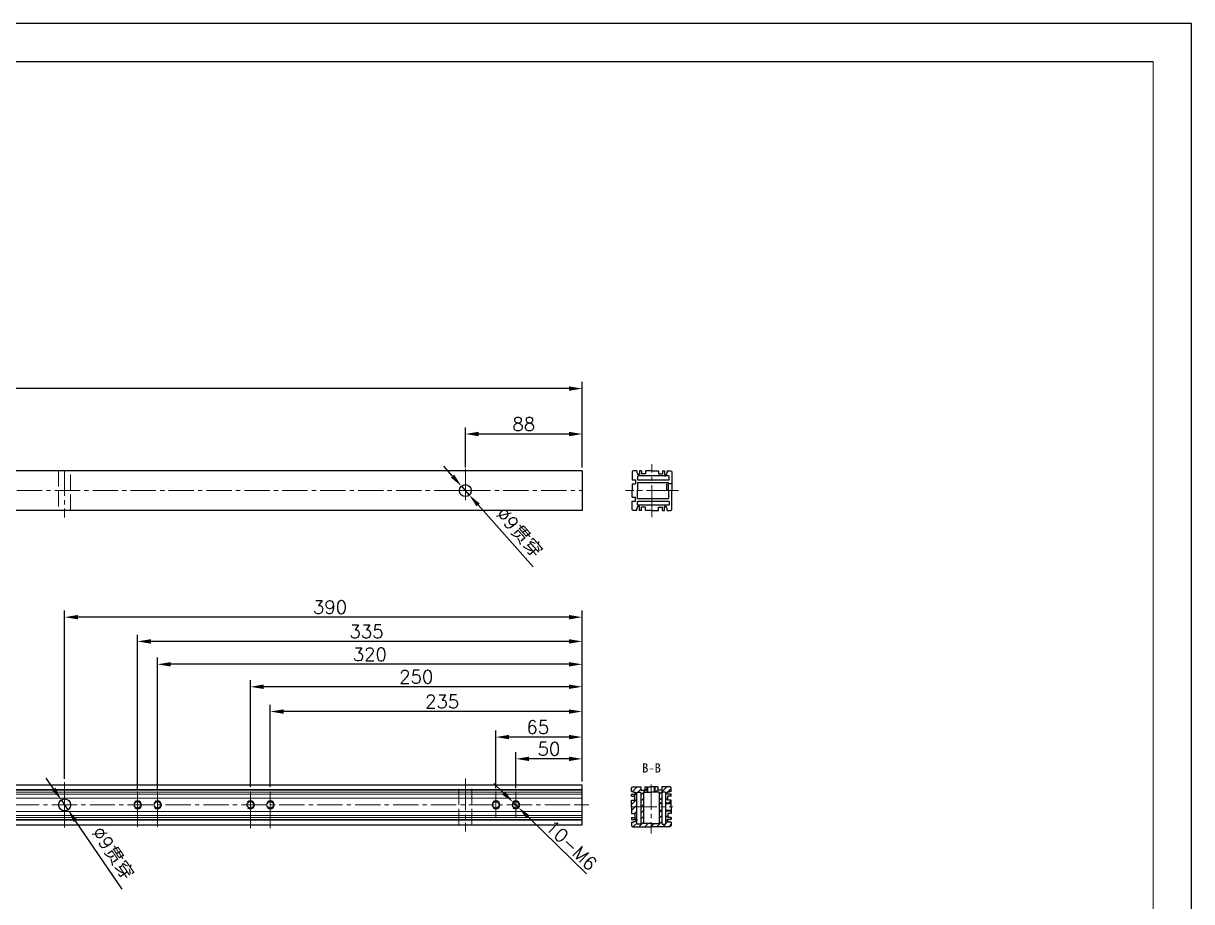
# Model space of a CAD drawing. Header units: millimetres. Extents: x -30327 to 34858, y 4015 to 75103.
# Drawn here: x 4345 to 5225, y 60619 to 61281 of the extents above; entities that cross this region are included whole.
import ezdxf

# ---------------------------------------------------------------- set-up
doc = ezdxf.new("R2010")
doc.units = ezdxf.units.MM
doc.linetypes.add('ACAD_ISO02W100', pattern=[15, 12, -3])
doc.linetypes.add('CENTER2', pattern=[28.575, 19.05, -3.175, 3.175, -3.175])
doc.layers.add('A-TITLEBLOCK', color=7, linetype='Continuous', lineweight=18)
doc.layers.add('cen', color=1, linetype='CENTER2', lineweight=9)
for name, color, linetype in [('green', 3, 'ACAD_ISO02W100'), ('print', 30, 'Continuous'), ('red', 1, 'CENTER2'), ('yellow', 2, 'Continuous')]:
    doc.layers.add(name, color=color, linetype=linetype)
doc.styles.add('GB', font='GBENOR.SHX', dxfattribs={"bigfont": 'gbcbig.shx'})
doc.styles.add('HZ', font='')
doc.styles.get("Standard").update_dxf_attribs({"font": 'txt', "bigfont": 'gbcbig.shx'})
doc.styles.get('HZ').set_extended_font_data('SimSun')
doc.dimstyles.new('1-4', dxfattribs={"dimscale": 4, "dimtxt": 2.5, "dimasz": 2.5, "dimexe": 1.25, "dimexo": 0.625, "dimtad": 1, "dimdsep": 46, "dimtxsty": 'Standard', "dimcen": 2.5, "dimadec": 0, "dimazin": 0, "dimtfac": 1, "dimtmove": 0, "dimatfit": 3, "dimfxl": 0, "dimarcsym": 0})

# ---------------------------------------------------------------- blocks, each defined once
blk = doc.blocks.new('DT-A2-TITLE')
for p, q in [((594, 420), (0, 420)), ((594, 0), (594, 420)), ((584, 410), (10, 410))]:
    blk.add_line(p, q)
at = {"layer": 'A-TITLEBLOCK', "color": 7}
for p, q in [((584, 410), (584, 10)), ((594, 0), (594, 297))]:
    blk.add_line(p, q, dxfattribs=at)
at = {"style": 'GB'}
for tag, p, height in [('#设计', (451.96, 38.52), 3.5), ('#品名', (523.32, 37.95), 3.5), ('#审核', (451.99, 28.1), 3.5), ('#图号', (526.67, 27.2), 3.5), ('#数量', (520.33, 14.51), 3.5), ('#版本', (552.92, 14.47), 3.5), ('#材料说明', (442.15, 13.59), 3)]:
    blk.add_attdef(tag, p, '', height=height, dxfattribs=at)
blk = doc.blocks.new('*D1224')
at = {"layer": 'Defpoints', "color": 0, "transparency": 16777216}
for p in [(4376.18, 60833.84), (4376.18, 60709.63), (4766.18, 60707.39)]:
    blk.add_point(p, dxfattribs=at)
at = {"layer": 'yellow', "color": 0, "lineweight": -2, "transparency": 16777216}
for p, q in [((4376.18, 60712.13), (4376.18, 60838.84)), ((4766.18, 60709.89), (4766.18, 60838.84)), ((4756.18, 60833.84), (4386.18, 60833.84))]:
    blk.add_line(p, q, dxfattribs=at)
at = {"layer": 'yellow', "color": 0, "transparency": 16777216}
for points in [[(4386.18, 60835.5), (4386.18, 60832.17), (4376.18, 60833.84)], [(4756.18, 60835.5), (4756.18, 60832.17), (4766.18, 60833.84)]]:
    blk.add_solid(points, dxfattribs=at)
at = {"layer": 'yellow', "color": 0, "lineweight": 9, "transparency": 16777216, "insert": (4576.18, 60841.34), "char_height": 10, "attachment_point": 5}
blk.add_mtext('390', dxfattribs=at)
blk = doc.blocks.new('*D1225')
at = {"layer": 'Defpoints', "color": 0, "transparency": 16777216}
for p in [(3852.18, 61006.11), (3852.18, 60944.87), (4766.18, 60944.25)]:
    blk.add_point(p, dxfattribs=at)
at = {"layer": 'yellow', "color": 0, "lineweight": -2, "transparency": 16777216}
for p, q in [((3852.18, 60947.37), (3852.18, 61011.11)), ((4766.18, 60946.75), (4766.18, 61011.11)), ((4756.18, 61006.11), (3862.18, 61006.11))]:
    blk.add_line(p, q, dxfattribs=at)
at = {"layer": 'yellow', "color": 0, "transparency": 16777216}
for points in [[(3862.18, 61007.78), (3862.18, 61004.44), (3852.18, 61006.11)], [(4756.18, 61007.78), (4756.18, 61004.44), (4766.18, 61006.11)]]:
    blk.add_solid(points, dxfattribs=at)
at = {"layer": 'yellow', "color": 0, "lineweight": 9, "transparency": 16777216, "insert": (4309.18, 61020.28), "char_height": 10, "attachment_point": 5}
blk.add_mtext('914\\S-0.3^ -0.5;', dxfattribs=at)
blk = doc.blocks.new('*D1226')
at = {"layer": 'Defpoints', "color": 0, "transparency": 16777216}
for p in [(4675.2, 60932.61), (4681.17, 60925.88)]:
    blk.add_point(p, dxfattribs=at)
at = {"layer": 'yellow', "color": 0, "lineweight": -2, "transparency": 16777216}
for p, q in [((4668.56, 60940.09), (4661.93, 60947.58)), ((4675.2, 60932.61), (4681.17, 60925.88)), ((4729.16, 60871.76), (4687.8, 60918.4))]:
    blk.add_line(p, q, dxfattribs=at)
at = {"layer": 'yellow', "color": 0, "transparency": 16777216}
for points in [[(4669.81, 60941.2), (4667.32, 60938.99), (4675.2, 60932.61)], [(4689.05, 60919.5), (4686.56, 60917.29), (4681.17, 60925.88)]]:
    blk.add_solid(points, dxfattribs=at)
at = {"layer": 'yellow', "color": 0, "lineweight": 9, "transparency": 16777216, "insert": (4718.64, 60897.4), "char_height": 10, "attachment_point": 5, "rotation": 311.56739}
blk.add_mtext('∅9{\\fSimSun|b0|i0|c134|p2;贯穿}', dxfattribs=at)
blk = doc.blocks.new('*D1228')
at = {"layer": 'Defpoints', "color": 0, "transparency": 16777216}
for p in [(4714.03, 60694.49), (4718.33, 60690.3)]:
    blk.add_point(p, dxfattribs=at)
at = {"layer": 'yellow', "color": 0, "lineweight": -2, "transparency": 16777216}
for p, q in [((4706.87, 60701.47), (4699.71, 60708.45)), ((4714.03, 60694.49), (4718.33, 60690.3)), ((4769.55, 60640.38), (4725.49, 60683.32))]:
    blk.add_line(p, q, dxfattribs=at)
at = {"layer": 'yellow', "color": 0, "transparency": 16777216}
for points in [[(4708.04, 60702.66), (4705.71, 60700.27), (4714.03, 60694.49)], [(4726.66, 60684.51), (4724.33, 60682.13), (4718.33, 60690.3)]]:
    blk.add_solid(points, dxfattribs=at)
at = {"layer": 'yellow', "color": 0, "lineweight": 9, "transparency": 16777216, "insert": (4758.08, 60662.03), "char_height": 10, "attachment_point": 5, "rotation": 315.73463}
blk.add_mtext('10-M6', dxfattribs=at)
blk = doc.blocks.new('*D1229')
at = {"layer": 'Defpoints', "color": 0, "transparency": 16777216}
for p in [(4373.64, 60696.11), (4378.72, 60688.68)]:
    blk.add_point(p, dxfattribs=at)
at = {"layer": 'yellow', "color": 0, "lineweight": -2, "transparency": 16777216}
for p, q in [((4368, 60704.36), (4362.35, 60712.62)), ((4373.64, 60696.11), (4378.72, 60688.68)), ((4419.55, 60628.97), (4384.37, 60680.42))]:
    blk.add_line(p, q, dxfattribs=at)
at = {"layer": 'yellow', "color": 0, "transparency": 16777216}
for points in [[(4369.37, 60705.3), (4366.62, 60703.42), (4373.64, 60696.11)], [(4385.74, 60681.37), (4382.99, 60679.48), (4378.72, 60688.68)]]:
    blk.add_solid(points, dxfattribs=at)
at = {"layer": 'yellow', "color": 0, "lineweight": 9, "transparency": 16777216, "insert": (4412.33, 60655.73), "char_height": 10, "attachment_point": 5, "rotation": 304.36688}
blk.add_mtext('∅9{\\fSimSun|b0|i0|c134|p2;贯穿}', dxfattribs=at)
blk = doc.blocks.new('*D1230')
at = {"layer": 'Defpoints', "color": 0, "transparency": 16777216}
for p in [(4678.18, 60971.87), (4678.18, 60944.25), (4766.18, 60944.25)]:
    blk.add_point(p, dxfattribs=at)
at = {"layer": 'yellow', "color": 0, "lineweight": -2, "transparency": 16777216}
for p, q in [((4678.18, 60946.75), (4678.18, 60976.87)), ((4766.18, 60946.75), (4766.18, 60976.87)), ((4756.18, 60971.87), (4688.18, 60971.87))]:
    blk.add_line(p, q, dxfattribs=at)
at = {"layer": 'yellow', "color": 0, "transparency": 16777216}
for points in [[(4688.18, 60973.54), (4688.18, 60970.2), (4678.18, 60971.87)], [(4756.18, 60973.54), (4756.18, 60970.2), (4766.18, 60971.87)]]:
    blk.add_solid(points, dxfattribs=at)
at = {"layer": 'yellow', "color": 0, "lineweight": 9, "transparency": 16777216, "insert": (4722.18, 60979.37), "char_height": 10, "attachment_point": 5}
blk.add_mtext('88', dxfattribs=at)
blk = doc.blocks.new('*D1231')
at = {"layer": 'Defpoints', "color": 0, "transparency": 16777216}
for p in [(4716.18, 60727.08), (4766.18, 60707.39), (4716.18, 60702.39)]:
    blk.add_point(p, dxfattribs=at)
at = {"layer": 'yellow', "color": 0, "lineweight": -2, "transparency": 16777216}
for p, q in [((4716.18, 60704.89), (4716.18, 60732.08)), ((4766.18, 60709.89), (4766.18, 60732.08)), ((4756.18, 60727.08), (4726.18, 60727.08))]:
    blk.add_line(p, q, dxfattribs=at)
at = {"layer": 'yellow', "color": 0, "transparency": 16777216}
for points in [[(4726.18, 60728.74), (4726.18, 60725.41), (4716.18, 60727.08)], [(4756.18, 60728.74), (4756.18, 60725.41), (4766.18, 60727.08)]]:
    blk.add_solid(points, dxfattribs=at)
at = {"layer": 'yellow', "color": 0, "lineweight": 9, "transparency": 16777216, "insert": (4741.18, 60734.58), "char_height": 10, "attachment_point": 5}
blk.add_mtext('50', dxfattribs=at)
blk = doc.blocks.new('*D1232')
at = {"layer": 'Defpoints', "color": 0, "transparency": 16777216}
for p in [(4516.18, 60781.4), (4516.18, 60703.39), (4766.18, 60707.39)]:
    blk.add_point(p, dxfattribs=at)
at = {"layer": 'yellow', "color": 0, "lineweight": -2, "transparency": 16777216}
for p, q in [((4516.18, 60705.89), (4516.18, 60786.4)), ((4766.18, 60709.89), (4766.18, 60786.4)), ((4756.18, 60781.4), (4526.18, 60781.4))]:
    blk.add_line(p, q, dxfattribs=at)
at = {"layer": 'yellow', "color": 0, "transparency": 16777216}
for points in [[(4526.18, 60783.07), (4526.18, 60779.74), (4516.18, 60781.4)], [(4756.18, 60783.07), (4756.18, 60779.74), (4766.18, 60781.4)]]:
    blk.add_solid(points, dxfattribs=at)
at = {"layer": 'yellow', "color": 0, "lineweight": 9, "transparency": 16777216, "insert": (4641.18, 60788.9), "char_height": 10, "attachment_point": 5}
blk.add_mtext('250', dxfattribs=at)
blk = doc.blocks.new('*D1233')
at = {"layer": 'Defpoints', "color": 0, "transparency": 16777216}
for p in [(4446.18, 60798.33), (4766.18, 60707.39), (4446.18, 60701.89)]:
    blk.add_point(p, dxfattribs=at)
at = {"layer": 'yellow', "color": 0, "lineweight": -2, "transparency": 16777216}
for p, q in [((4446.18, 60704.39), (4446.18, 60803.33)), ((4766.18, 60709.89), (4766.18, 60803.33)), ((4756.18, 60798.33), (4456.18, 60798.33))]:
    blk.add_line(p, q, dxfattribs=at)
at = {"layer": 'yellow', "color": 0, "transparency": 16777216}
for points in [[(4456.18, 60799.99), (4456.18, 60796.66), (4446.18, 60798.33)], [(4756.18, 60799.99), (4756.18, 60796.66), (4766.18, 60798.33)]]:
    blk.add_solid(points, dxfattribs=at)
at = {"layer": 'yellow', "color": 0, "lineweight": 9, "transparency": 16777216, "insert": (4606.18, 60805.83), "char_height": 10, "attachment_point": 5}
blk.add_mtext('320', dxfattribs=at)
blk = doc.blocks.new('*D1242')
at = {"layer": 'Defpoints', "color": 0, "transparency": 16777216}
for p in [(4701.18, 60743.47), (4766.18, 60707.39), (4701.18, 60702.39)]:
    blk.add_point(p, dxfattribs=at)
at = {"layer": 'yellow', "color": 0, "lineweight": -2, "transparency": 16777216}
for p, q in [((4701.18, 60704.89), (4701.18, 60748.47)), ((4766.18, 60709.89), (4766.18, 60748.47)), ((4756.18, 60743.47), (4711.18, 60743.47))]:
    blk.add_line(p, q, dxfattribs=at)
at = {"layer": 'yellow', "color": 0, "transparency": 16777216}
for points in [[(4711.18, 60745.14), (4711.18, 60741.81), (4701.18, 60743.47)], [(4756.18, 60745.14), (4756.18, 60741.81), (4766.18, 60743.47)]]:
    blk.add_solid(points, dxfattribs=at)
at = {"layer": 'yellow', "color": 0, "lineweight": 9, "transparency": 16777216, "insert": (4732.78, 60750.97), "char_height": 10, "attachment_point": 5}
blk.add_mtext('65', dxfattribs=at)
blk = doc.blocks.new('*D1243')
at = {"layer": 'Defpoints', "color": 0, "transparency": 16777216}
for p in [(4531.18, 60762.72), (4531.18, 60703.39), (4766.18, 60707.39)]:
    blk.add_point(p, dxfattribs=at)
at = {"layer": 'yellow', "color": 0, "lineweight": -2, "transparency": 16777216}
for p, q in [((4531.18, 60705.89), (4531.18, 60767.72)), ((4766.18, 60709.89), (4766.18, 60767.72)), ((4756.18, 60762.72), (4541.18, 60762.72))]:
    blk.add_line(p, q, dxfattribs=at)
at = {"layer": 'yellow', "color": 0, "transparency": 16777216}
for points in [[(4541.18, 60764.39), (4541.18, 60761.06), (4531.18, 60762.72)], [(4756.18, 60764.39), (4756.18, 60761.06), (4766.18, 60762.72)]]:
    blk.add_solid(points, dxfattribs=at)
at = {"layer": 'yellow', "color": 0, "lineweight": 9, "transparency": 16777216, "insert": (4660.68, 60770.22), "char_height": 10, "attachment_point": 5}
blk.add_mtext('235', dxfattribs=at)
blk = doc.blocks.new('*D1244')
at = {"layer": 'Defpoints', "color": 0, "transparency": 16777216}
for p in [(4431.18, 60815.58), (4766.18, 60707.39), (4431.18, 60701.89)]:
    blk.add_point(p, dxfattribs=at)
at = {"layer": 'yellow', "color": 0, "lineweight": -2, "transparency": 16777216}
for p, q in [((4431.18, 60704.39), (4431.18, 60820.58)), ((4766.18, 60709.89), (4766.18, 60820.58)), ((4756.18, 60815.58), (4441.18, 60815.58))]:
    blk.add_line(p, q, dxfattribs=at)
at = {"layer": 'yellow', "color": 0, "transparency": 16777216}
for points in [[(4441.18, 60817.25), (4441.18, 60813.91), (4431.18, 60815.58)], [(4756.18, 60817.25), (4756.18, 60813.91), (4766.18, 60815.58)]]:
    blk.add_solid(points, dxfattribs=at)
at = {"layer": 'yellow', "color": 0, "lineweight": 9, "transparency": 16777216, "insert": (4603.68, 60823.08), "char_height": 10, "attachment_point": 5}
blk.add_mtext('335', dxfattribs=at)

msp = doc.modelspace()

# ---------------------------------------------------------------- hatches: boundary and pattern name
at = {"layer": 'yellow', "lineweight": 9}
h = msp.add_hatch(dxfattribs=at)
h.set_pattern_fill('ANSI31', color=256, style=0)
h.set_pattern_definition([(45, (3072.7433, 59734.4317), (-2.245064, 2.245064), [])])
h.paths.add_polyline_path([(4815.3128, 60705.9364), (4813.3128, 60705.9364), (4813.3128, 60703.4364), (4810.3128, 60703.4364), (4810.3128, 60705.9364), (4804.3128, 60705.9364, 0.41421356), (4803.3128, 60704.9364), (4803.3128, 60702.4364), (4804.8128, 60702.4364, 0.41421356), (4805.3128, 60701.9364), (4805.8128, 60701.9364), (4806.3128, 60701.9364), (4806.3128, 60700.4364), (4803.3128, 60700.4364), (4803.3128, 60698.9364), (4805.8128, 60698.9364), (4805.8128, 60695.9364), (4803.3128, 60695.9364), (4803.3128, 60690.9364), (4807.3128, 60690.9364), (4807.3128, 60701.4364, -0.41421356), (4807.8128, 60701.9364), (4809.8128, 60701.9364, -0.41421356), (4810.3128, 60701.4364), (4810.3128, 60690.9364), (4812.3128, 60690.9364), (4812.3128, 60701.9364), (4813.3128, 60701.9364), (4815.3128, 60701.9364)])
h.paths.add_polyline_path([(4833.3128, 60704.9364, 0.41421356), (4832.3128, 60705.9364), (4826.3128, 60705.9364), (4826.3128, 60703.4364), (4823.3128, 60703.4364), (4823.3128, 60705.9364), (4821.3128, 60705.9364), (4821.3128, 60701.9364), (4823.3128, 60701.9364), (4824.3128, 60701.9364), (4824.3128, 60693.9364), (4826.3128, 60693.9364), (4826.3128, 60701.4364, -0.41421356), (4826.8128, 60701.9364), (4828.8128, 60701.9364, -0.41421356), (4829.3128, 60701.4364), (4829.3128, 60700.4364), (4829.3128, 60693.9364), (4833.3128, 60693.9364), (4833.3128, 60695.9364), (4830.8128, 60695.9364), (4830.8128, 60698.9364), (4833.3128, 60698.9364), (4833.3128, 60700.4364), (4830.3128, 60700.4364), (4830.3128, 60701.9364), (4830.8128, 60701.9364), (4831.3128, 60701.9364, 0.41421356), (4831.8128, 60702.4364), (4833.3128, 60702.4364)])
h.paths.add_polyline_path([(4821.3128, 60705.9364), (4820.8128, 60705.9364), (4820.8128, 60701.9364), (4821.3128, 60701.9364)])
h.paths.add_polyline_path([(4815.8128, 60705.9364), (4815.3128, 60705.9364), (4815.3128, 60701.9364), (4815.8128, 60701.9364)])
h.paths.add_polyline_path([(4826.3128, 60693.9364), (4824.3128, 60693.9364), (4824.3128, 60693.4364), (4826.3128, 60693.4364)])
h.paths.add_polyline_path([(4833.3128, 60693.9364), (4829.3128, 60693.9364), (4829.3128, 60693.4364), (4833.3128, 60693.4364)])
h.paths.add_polyline_path([(4833.3128, 60688.4364), (4829.3128, 60688.4364), (4829.3128, 60687.9364), (4833.3128, 60687.9364)])
h.paths.add_polyline_path([(4826.3128, 60688.4364), (4824.3128, 60688.4364), (4824.3128, 60687.9364), (4826.3128, 60687.9364)])
h.paths.add_polyline_path([(4826.3128, 60687.9364), (4824.3128, 60687.9364), (4824.3128, 60678.4364), (4818.3128, 60678.4364), (4818.3128, 60675.9364), (4832.3128, 60675.9364, 0.41421356), (4833.3128, 60676.9364), (4833.3128, 60679.4364), (4831.8128, 60679.4364, 0.41421356), (4831.3128, 60679.9364), (4830.8128, 60679.9364), (4830.3128, 60679.9364), (4830.3128, 60681.4364), (4833.3128, 60681.4364), (4833.3128, 60682.9364), (4830.8128, 60682.9364), (4830.8128, 60685.9364), (4833.3128, 60685.9364), (4833.3128, 60687.9364), (4829.3128, 60687.9364), (4829.3128, 60678.4364, -0.41421356), (4828.8128, 60677.9364), (4826.8128, 60677.9364, -0.41421356), (4826.3128, 60678.4364)])
h.paths.add_polyline_path([(4812.3128, 60690.9364), (4810.3128, 60690.9364), (4810.3128, 60678.4364, -0.41421356), (4809.8128, 60677.9364), (4807.8128, 60677.9364, -0.41421356), (4807.3128, 60678.4364), (4807.3128, 60690.9364), (4803.3128, 60690.9364), (4803.3128, 60685.9364), (4805.8128, 60685.9364), (4805.8128, 60682.9364), (4803.3128, 60682.9364), (4803.3128, 60681.4364), (4806.3128, 60681.4364), (4806.3128, 60679.9364), (4805.8128, 60679.9364), (4805.3128, 60679.9364, 0.41421356), (4804.8128, 60679.4364), (4803.3128, 60679.4364), (4803.3128, 60676.9364, 0.41421356), (4804.3128, 60675.9364), (4818.3128, 60675.9364), (4818.3128, 60678.4364), (4812.3128, 60678.4364)])

# ---------------------------------------------------------------- linework, layer by layer
for p, q in [((4766.1828, 60944.2451), (4766.1828, 60914.2451)), ((4807.3279, 60944.2451), (4807.3279, 60942.7451)), ((4807.8279, 60941.7451), (4807.8279, 60941.2451)), ((4809.3279, 60941.2451), (4807.8279, 60941.2451)), ((4809.3279, 60944.2451), (4809.3279, 60941.2451)), ((4810.8279, 60944.2451), (4809.3279, 60944.2451)), ((4810.8279, 60944.2451), (4810.8279, 60941.7451)), ((4813.8279, 60941.7451), (4810.8279, 60941.7451)), ((4813.8279, 60944.2451), (4813.8279, 60941.7451)), ((4818.8279, 60944.2451), (4813.8279, 60944.2451)), ((4818.8279, 60944.2451), (4823.8279, 60944.2451)), ((4823.8279, 60944.2451), (4823.8279, 60941.7451)), ((4823.8279, 60941.7451), (4826.8279, 60941.7451)), ((4826.8279, 60944.2451), (4826.8279, 60941.7451)), ((4826.8279, 60944.2451), (4828.3279, 60944.2451)), ((4828.3279, 60944.2451), (4828.3279, 60941.2451)), ((4828.3279, 60941.2451), (4829.8279, 60941.2451)), ((4829.8279, 60941.7451), (4829.8279, 60941.2451)), ((4830.3279, 60944.2451), (4830.3279, 60942.7451)), ((4803.8279, 60934.2451), (4803.8279, 60929.2451)), ((4806.3279, 60937.2451), (4806.3279, 60934.2451)), ((4807.8279, 60935.2451), (4807.8279, 60934.2451)), ((4807.8279, 60934.2451), (4807.8279, 60929.2451)), ((4809.3279, 60940.2451), (4808.3279, 60940.2451)), ((4828.3279, 60940.2451), (4829.3279, 60940.2451)), ((4829.8279, 60934.2451), (4829.8279, 60929.2451)), ((4831.3279, 60929.2451), (4831.3279, 60935.2451)), ((4833.8279, 60934.2451), (4833.8279, 60929.2451)), ((4803.8279, 60924.2451), (4803.8279, 60929.2451)), ((4806.3279, 60921.2451), (4806.3279, 60924.2451)), ((4807.8279, 60924.2451), (4807.8279, 60929.2451)), ((4807.8279, 60923.2451), (4807.8279, 60924.2451)), ((4831.3279, 60929.2451), (4831.3279, 60923.2451)), ((4807.3279, 60914.2451), (4807.3279, 60915.7451)), ((4807.8279, 60916.7451), (4807.8279, 60917.2451)), ((4809.3279, 60917.2451), (4807.8279, 60917.2451)), ((4809.3279, 60918.2451), (4808.3279, 60918.2451)), ((4809.3279, 60914.2451), (4809.3279, 60917.2451)), ((4810.8279, 60914.2451), (4809.3279, 60914.2451)), ((4813.8279, 60916.7451), (4810.8279, 60916.7451)), ((4810.8279, 60914.2451), (4810.8279, 60916.7451)), ((4813.8279, 60914.2451), (4813.8279, 60916.7451)), ((4818.8279, 60914.2451), (4813.8279, 60914.2451)), ((4818.8279, 60914.2451), (4823.8279, 60914.2451)), ((4823.8279, 60916.7451), (4826.8279, 60916.7451)), ((4823.8279, 60914.2451), (4823.8279, 60916.7451)), ((4826.8279, 60914.2451), (4826.8279, 60916.7451)), ((4826.8279, 60914.2451), (4828.3279, 60914.2451)), ((4828.3279, 60918.2451), (4829.3279, 60918.2451)), ((4828.3279, 60914.2451), (4828.3279, 60917.2451)), ((4828.3279, 60917.2451), (4829.8279, 60917.2451)), ((4829.8279, 60916.7451), (4829.8279, 60917.2451)), ((4830.3279, 60914.2451), (4830.3279, 60915.7451)), ((3852.1828, 60707.3936), (4766.1828, 60707.3936)), ((4766.1828, 60677.3936), (4766.1828, 60707.3936)), ((4810.3128, 60703.4364), (4813.3128, 60703.4364)), ((4813.3128, 60705.9364), (4818.3128, 60705.9364)), ((4815.3128, 60701.9364), (4815.3128, 60705.9364)), ((4815.8128, 60701.9364), (4815.8128, 60705.9364)), ((4823.3128, 60705.9364), (4818.3128, 60705.9364)), ((4820.8128, 60701.9364), (4820.8128, 60705.9364)), ((4821.3128, 60701.9364), (4821.3128, 60705.9364)), ((4826.3128, 60703.4364), (4823.3128, 60703.4364)), ((4803.3128, 60702.4364), (4804.8128, 60702.4364)), ((4803.3128, 60698.9364), (4803.3128, 60700.4364)), ((4803.3128, 60700.4364), (4806.3128, 60700.4364)), ((4803.3128, 60698.9364), (4805.8128, 60698.9364)), ((4803.3128, 60695.9364), (4805.8128, 60695.9364)), ((4803.3128, 60690.9364), (4803.3128, 60695.9364)), ((4805.8128, 60701.9364), (4806.3128, 60701.9364)), ((4805.8128, 60695.9364), (4805.8128, 60698.9364)), ((4806.3128, 60700.4364), (4806.3128, 60701.9364)), ((4807.3128, 60700.4364), (4807.3128, 60701.4364)), ((4812.3128, 60701.9364), (4813.3128, 60701.9364)), ((4813.3128, 60701.9364), (4818.3128, 60701.9364)), ((4823.3128, 60701.9364), (4818.3128, 60701.9364)), ((4824.3128, 60701.9364), (4823.3128, 60701.9364)), ((4824.3128, 60693.9364), (4826.3128, 60693.9364)), ((4829.3128, 60700.4364), (4829.3128, 60701.4364)), ((4829.3128, 60693.9364), (4833.3128, 60693.9364)), ((4830.8128, 60701.9364), (4830.3128, 60701.9364)), ((4830.3128, 60700.4364), (4830.3128, 60701.9364)), ((4833.3128, 60700.4364), (4830.3128, 60700.4364)), ((4833.3128, 60698.9364), (4830.8128, 60698.9364)), ((4830.8128, 60695.9364), (4830.8128, 60698.9364)), ((4833.3128, 60695.9364), (4830.8128, 60695.9364)), ((4833.3128, 60702.4364), (4831.8128, 60702.4364)), ((4833.3128, 60698.9364), (4833.3128, 60700.4364)), ((4833.3128, 60690.9364), (4833.3128, 60695.9364)), ((4803.3128, 60690.9364), (4803.3128, 60685.9364)), ((4803.3128, 60685.9364), (4805.8128, 60685.9364)), ((4805.8128, 60685.9364), (4805.8128, 60682.9364)), ((4824.3128, 60693.4364), (4826.3128, 60693.4364)), ((4824.3128, 60688.4364), (4826.3128, 60688.4364)), ((4824.3128, 60687.9364), (4826.3128, 60687.9364)), ((4829.3128, 60693.4364), (4833.3128, 60693.4364)), ((4829.3128, 60688.4364), (4833.3128, 60688.4364)), ((4829.3128, 60687.9364), (4833.3128, 60687.9364)), ((4833.3128, 60685.9364), (4830.8128, 60685.9364)), ((4830.8128, 60685.9364), (4830.8128, 60682.9364)), ((4833.3128, 60690.9364), (4833.3128, 60685.9364)), ((3852.1828, 60677.3936), (4766.1828, 60677.3936)), ((4803.3128, 60682.9364), (4803.3128, 60681.4364)), ((4803.3128, 60682.9364), (4805.8128, 60682.9364)), ((4803.3128, 60681.4364), (4806.3128, 60681.4364)), ((4803.3128, 60679.4364), (4804.8128, 60679.4364)), ((4805.8128, 60679.9364), (4806.3128, 60679.9364)), ((4806.3128, 60681.4364), (4806.3128, 60679.9364)), ((4807.3128, 60681.4364), (4807.3128, 60680.4364)), ((4818.3128, 60678.4364), (4812.3128, 60678.4364)), ((4818.3128, 60678.4364), (4824.3128, 60678.4364)), ((4829.3128, 60681.4364), (4829.3128, 60680.4364)), ((4833.3128, 60681.4364), (4830.3128, 60681.4364)), ((4830.3128, 60681.4364), (4830.3128, 60679.9364)), ((4830.8128, 60679.9364), (4830.3128, 60679.9364)), ((4833.3128, 60682.9364), (4830.8128, 60682.9364)), ((4833.3128, 60679.4364), (4831.8128, 60679.4364)), ((4833.3128, 60682.9364), (4833.3128, 60681.4364))]:
    msp.add_line(p, q)
at = {"lineweight": 9}
for p, q in [((3852.1828, 60703.8936), (4766.1828, 60703.8936)), ((3852.1828, 60703.3936), (4766.1828, 60703.3936)), ((3852.1828, 60701.8936), (4766.1828, 60701.8936)), ((3852.1828, 60700.3936), (4766.1828, 60700.3936)), ((3852.1828, 60697.3936), (4766.1828, 60697.3936)), ((3852.1828, 60687.3936), (4766.1828, 60687.3936)), ((3852.1828, 60684.3936), (4766.1828, 60684.3936)), ((3852.1828, 60682.8936), (4766.1828, 60682.8936)), ((3852.1828, 60681.3936), (4766.1828, 60681.3936)), ((3852.1828, 60680.7518), (4766.1828, 60680.7518))]:
    msp.add_line(p, q, dxfattribs=at)
for points in [[(4766.1828, 60944.2451), (3852.1828, 60944.2451)], [(4803.8279, 60937.2451), (4806.3279, 60937.2451)], [(4803.8279, 60934.2451), (4806.3279, 60934.2451)], [(4807.8279, 60935.2451), (4831.3279, 60935.2451)], [(4833.8279, 60934.2451), (4831.3279, 60934.2451)], [(4803.8279, 60924.2451), (4806.3279, 60924.2451)], [(4807.8279, 60923.2451), (4831.3279, 60923.2451)], [(4766.1828, 60914.2451), (3852.1828, 60914.2451)], [(4803.8279, 60921.2451), (4806.3279, 60921.2451)], [(4810.3128, 60705.9364), (4810.3128, 60703.4364)], [(4813.3128, 60705.9364), (4813.3128, 60703.4364)], [(4823.3128, 60705.9364), (4823.3128, 60703.4364)], [(4826.3128, 60705.9364), (4826.3128, 60703.4364)], [(4812.3128, 60701.9364), (4812.3128, 60678.4364)], [(4824.3128, 60701.9364), (4824.3128, 60678.4364)]]:
    msp.add_lwpolyline(points)
for points in [[(4807.3279, 60944.2451), (4804.8279, 60944.2451, 0.41421356), (4803.8279, 60943.2451), (4803.8279, 60937.2451)], [(4807.3279, 60942.7451), (4807.3279, 60942.7451, -0.41421356), (4807.8279, 60942.2451), (4807.8279, 60941.7451)], [(4830.3279, 60942.7451), (4830.3279, 60942.7451, 0.41421356), (4829.8279, 60942.2451), (4829.8279, 60941.7451)], [(4830.3279, 60944.2451), (4832.8279, 60944.2451, -0.41421356), (4833.8279, 60943.2451), (4833.8279, 60929.2451)], [(4830.3279, 60914.2451), (4832.8279, 60914.2451, 0.41421356), (4833.8279, 60915.2451), (4833.8279, 60929.2451)], [(4807.3279, 60914.2451), (4804.8279, 60914.2451, -0.41421356), (4803.8279, 60915.2451), (4803.8279, 60921.2451)], [(4807.3279, 60915.7451), (4807.3279, 60915.7451, 0.41421356), (4807.8279, 60916.2451), (4807.8279, 60916.7451)], [(4830.3279, 60915.7451), (4830.3279, 60915.7451, -0.41421356), (4829.8279, 60916.2451), (4829.8279, 60916.7451)], [(4803.3128, 60702.4364), (4803.3128, 60704.9364, -0.41421356), (4804.3128, 60705.9364), (4810.3128, 60705.9364)], [(4833.3128, 60702.4364), (4833.3128, 60704.9364, 0.41421356), (4832.3128, 60705.9364), (4826.3128, 60705.9364)], [(4804.8128, 60702.4364), (4804.8128, 60702.4364, 0.41421356), (4805.3128, 60701.9364), (4805.8128, 60701.9364)], [(4831.8128, 60702.4364), (4831.8128, 60702.4364, -0.41421356), (4831.3128, 60701.9364), (4830.8128, 60701.9364)], [(4803.3128, 60679.4364), (4803.3128, 60676.9364, 0.41421356), (4804.3128, 60675.9364), (4818.3128, 60675.9364)], [(4804.8128, 60679.4364), (4804.8128, 60679.4364, -0.41421356), (4805.3128, 60679.9364), (4805.8128, 60679.9364)], [(4833.3128, 60679.4364), (4833.3128, 60676.9364, -0.41421356), (4832.3128, 60675.9364), (4818.3128, 60675.9364)], [(4831.8128, 60679.4364), (4831.8128, 60679.4364, 0.41421356), (4831.3128, 60679.9364), (4830.8128, 60679.9364)]]:
    msp.add_lwpolyline(points, format="xyb")
for points in [[(4831.3279, 60940.2451), (4808.3279, 60940.2451, 0.41421356), (4807.8279, 60939.7451), (4807.8279, 60937.7451, 0.41421356), (4808.3279, 60937.2451), (4831.3279, 60937.2451, 0.41421356), (4831.8279, 60937.7451), (4831.8279, 60939.7451, 0.41421356)], [(4831.3279, 60918.2451), (4808.3279, 60918.2451, -0.41421356), (4807.8279, 60918.7451), (4807.8279, 60920.7451, -0.41421356), (4808.3279, 60921.2451), (4831.3279, 60921.2451, -0.41421356), (4831.8279, 60920.7451), (4831.8279, 60918.7451, -0.41421356)], [(4807.3128, 60678.4364), (4807.3128, 60701.4364, -0.41421356), (4807.8128, 60701.9364), (4809.8128, 60701.9364, -0.41421356), (4810.3128, 60701.4364), (4810.3128, 60678.4364, -0.41421356), (4809.8128, 60677.9364), (4807.8128, 60677.9364, -0.41421356)], [(4829.3128, 60678.4364), (4829.3128, 60701.4364, 0.41421356), (4828.8128, 60701.9364), (4826.8128, 60701.9364, 0.41421356), (4826.3128, 60701.4364), (4826.3128, 60678.4364, 0.41421356), (4826.8128, 60677.9364), (4828.8128, 60677.9364, 0.41421356)]]:
    msp.add_lwpolyline(points, format="xyb", close=True)
for centre, radius in [((4678.1828, 60929.2451), 4.5), ((4376.1828, 60692.3936), 4.5), ((4431.1828, 60692.3936), 2.5), ((4446.1828, 60692.3936), 2.5), ((4516.1828, 60692.3936), 2.5), ((4531.1828, 60692.3936), 2.5), ((4701.1828, 60692.3936), 2.5), ((4716.1828, 60692.3936), 2.5)]:
    msp.add_circle(centre, radius)
for centre in [(4431.1828, 60692.3936), (4446.1828, 60692.3936), (4516.1828, 60692.3936), (4531.1828, 60692.3936), (4701.1828, 60692.3936), (4716.1828, 60692.3936)]:
    msp.add_arc(centre, 3, 225, 135)
at = {"layer": 'cen', "lineweight": 9}
for p, q in [((4818.8279, 60944.2451), (4818.8279, 60949.2451)), ((4376.1828, 60944.2451), (4376.1828, 60908.9252)), ((4678.1828, 60929.2451), (4678.1828, 60945.5736)), ((3940.1828, 60929.2451), (4670.9828, 60929.2451)), ((4678.1828, 60929.2451), (4670.9828, 60929.2451)), ((4678.1828, 60929.2451), (4766.4914, 60929.2451)), ((4678.1828, 60929.2451), (4678.1828, 60922.0451)), ((4803.8279, 60929.2451), (4798.8279, 60929.2451)), ((4833.8279, 60929.2451), (4838.8279, 60929.2451)), ((4818.8279, 60914.2451), (4818.8279, 60909.2451)), ((4678.1828, 60707.3936), (4678.1828, 60712.3936)), ((4376.1828, 60692.3936), (4376.1828, 60709.4161)), ((4678.1828, 60707.3936), (4678.1828, 60677.3936)), ((4376.1828, 60692.3936), (4376.1828, 60675.3396)), ((4678.1828, 60677.3936), (4678.1828, 60672.3936))]:
    msp.add_line(p, q, dxfattribs=at)
at = {"layer": 'green', "lineweight": 9}
for p, q in [((4371.6828, 60944.2451), (4371.6828, 60914.2451)), ((4380.6828, 60914.2451), (4380.6828, 60944.2451)), ((4673.1828, 60677.3936), (4673.1828, 60707.3936)), ((4683.1828, 60677.3936), (4683.1828, 60707.3936))]:
    msp.add_line(p, q, dxfattribs=at)
at = {"layer": 'print'}
msp.add_lwpolyline([(3501.089, 60062.0396), (5225.4948, 60062.0396), (5225.4948, 61281.3164), (3501.089, 61281.3164)], close=True, dxfattribs=at)
at = {"layer": 'red', "lineweight": 9}
for p, q in [((4818.8279, 60914.2451), (4818.8279, 60945.5717)), ((4833.8279, 60929.2451), (4802.5013, 60929.2451)), ((4818.3128, 60707.8336), (4818.3128, 60670.8854)), ((4431.1828, 60692.3936), (4431.1828, 60702.3936)), ((4446.1828, 60692.3936), (4446.1828, 60702.3936)), ((4516.1828, 60692.3936), (4516.1828, 60702.3936)), ((4531.1828, 60692.3936), (4531.1828, 60702.3936)), ((4701.1828, 60692.3936), (4701.1828, 60702.3936)), ((4716.1828, 60692.3936), (4716.1828, 60702.3936)), ((3852.1828, 60692.3936), (4766.1828, 60692.3936)), ((4431.1828, 60692.3936), (4431.1828, 60675.9642)), ((4446.1828, 60692.3936), (4446.1828, 60675.9642)), ((4516.1828, 60692.3936), (4516.1828, 60674.7719)), ((4531.1828, 60692.3936), (4531.1828, 60674.7719)), ((4701.1828, 60692.3936), (4701.1828, 60682.3936)), ((4716.1828, 60692.3936), (4716.1828, 60682.3936)), ((4762.794, 60692.3936), (4766.1293, 60692.3936)), ((4766.1828, 60692.3936), (4771.1828, 60692.3936)), ((4803.3128, 60690.9364), (4834.6393, 60690.9364))]:
    msp.add_line(p, q, dxfattribs=at)

# ---------------------------------------------------------------- block references
at = {"xscale": 2.90304, "yscale": 2.90304, "zscale": 2.90304}
msp.add_blockref('DT-A2-TITLE', (3501.089, 60062.0396), dxfattribs=at)

# ---------------------------------------------------------------- texts
at = {"layer": 'yellow', "lineweight": 9, "style": 'HZ'}
msp.add_text('B-B', height=6.92396, dxfattribs=at).set_placement((4811.3891, 60716.7723))

# ---------------------------------------------------------------- dimensions: what is measured, and where the dimension line sits
at = {"layer": 'yellow', "lineweight": 9}
dim = msp.add_linear_dim(base=(3852.1828, 61006.1111), p1=(4766.1828, 60944.2451), p2=(3852.1828, 60944.8701), angle=180, dimstyle='1-4', override={"dimgap": 0.625, "dimtol": 1, "dimlim": 0, "dimtp": -0.3, "dimtm": 0.5}, dxfattribs=at)
dim.commit()
dim.dimension.update_dxf_attribs({"geometry": '*D1225', "text_midpoint": (4309.1828, 61020.2777)})
for base, p1, p2, picture, middle in [((4678.1828, 60971.8716), (4766.1828, 60944.2451), (4678.1828, 60944.2451), '*D1230', (4722.1828, 60971.8716)), ((4376.1828, 60833.8353), (4766.1828, 60707.3936), (4376.1828, 60709.6319), '*D1224', (4576.1828, 60833.8353)), ((4431.1828, 60815.5799), (4766.1828, 60707.3936), (4431.1828, 60701.8936), '*D1244', (4603.6828, 60815.5799)), ((4531.1828, 60762.7224), (4766.1828, 60707.3936), (4531.1828, 60703.3936), '*D1243', (4660.6828, 60762.7224)), ((4701.1828, 60743.4729), (4766.1828, 60707.3936), (4701.1828, 60702.3936), '*D1242', (4732.7779, 60743.4729)), ((4716.1828, 60727.0758), (4766.1828, 60707.3936), (4716.1828, 60702.3936), '*D1231', (4741.1828, 60727.0758))]:
    dim = msp.add_linear_dim(base=base, p1=p1, p2=p2, angle=180, dimstyle='1-4', dxfattribs=at)
    dim.commit()
    dim.dimension.update_dxf_attribs({"geometry": picture, "text_midpoint": middle, "dimtype": 160})
for p1, p2, picture, middle in [((4675.1971, 60932.6119), (4681.1686, 60925.8783), '*D1226', (4718.6377, 60897.4012)), ((4373.6426, 60696.108), (4378.723, 60688.6791), '*D1229', (4412.3272, 60655.7301))]:
    dim = msp.add_diameter_dim_2p(p1=p1, p2=p2, text='<>{\\fSimSun|b0|i0|c134|p2;贯穿}', dimstyle='1-4', dxfattribs=at)
    dim.commit()
    dim.dimension.update_dxf_attribs({"geometry": picture, "text_midpoint": middle})
for base, p2, picture, middle in [((4446.1828, 60798.3278), (4446.1828, 60701.8936), '*D1233', (4606.1828, 60805.8278)), ((4516.1828, 60781.4021), (4516.1828, 60703.3936), '*D1232', (4641.1828, 60788.9021))]:
    dim = msp.add_linear_dim(base=base, p1=(4766.1828, 60707.3936), p2=p2, angle=180, dimstyle='1-4', dxfattribs=at)
    dim.commit()
    dim.dimension.update_dxf_attribs({"geometry": picture, "text_midpoint": middle})
dim = msp.add_diameter_dim_2p(p1=(4714.0345, 60694.4875), p2=(4718.3312, 60690.2996), text='10-M6', dimstyle='1-4', dxfattribs=at)
dim.commit()
dim.dimension.update_dxf_attribs({"geometry": '*D1228', "text_midpoint": (4752.843, 60656.6616), "dimtype": 163})

doc.saveas('drawing.dxf')
